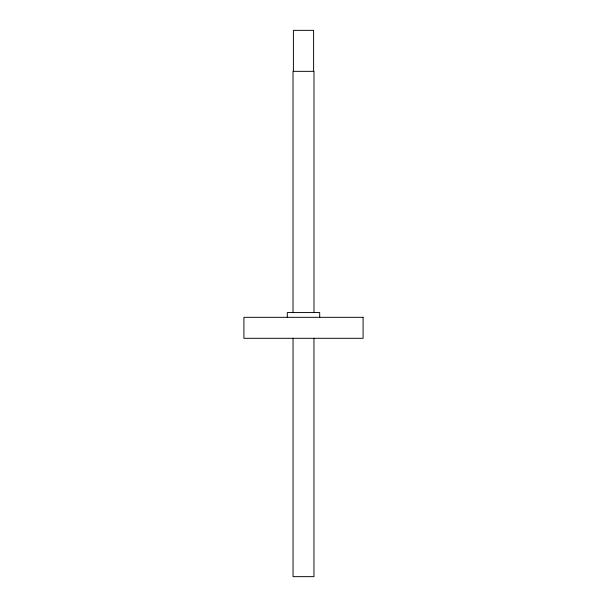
<?xml version="1.0" encoding="UTF-8"?>
<svg xmlns="http://www.w3.org/2000/svg" width="607" height="607" viewBox="0 0 607 607"><rect width="100%" height="100%" fill="white"/><g stroke="black" fill="none" stroke-linecap="round" stroke-linejoin="round"><path stroke-width="0.91" d="M319.707 317.324L319.707 312.559L287.293 312.559L287.293 317.324M313.986 312.559L313.986 71.345L293.014 71.345L293.014 312.559M313.956 338.296L313.956 576.65L293.044 576.65L293.044 338.296M313.607 71.345L313.607 30.35L293.393 30.35L293.393 71.345M363.085 317.324L243.915 317.324L243.915 338.296L363.085 338.296L363.085 317.324"/></g></svg>
